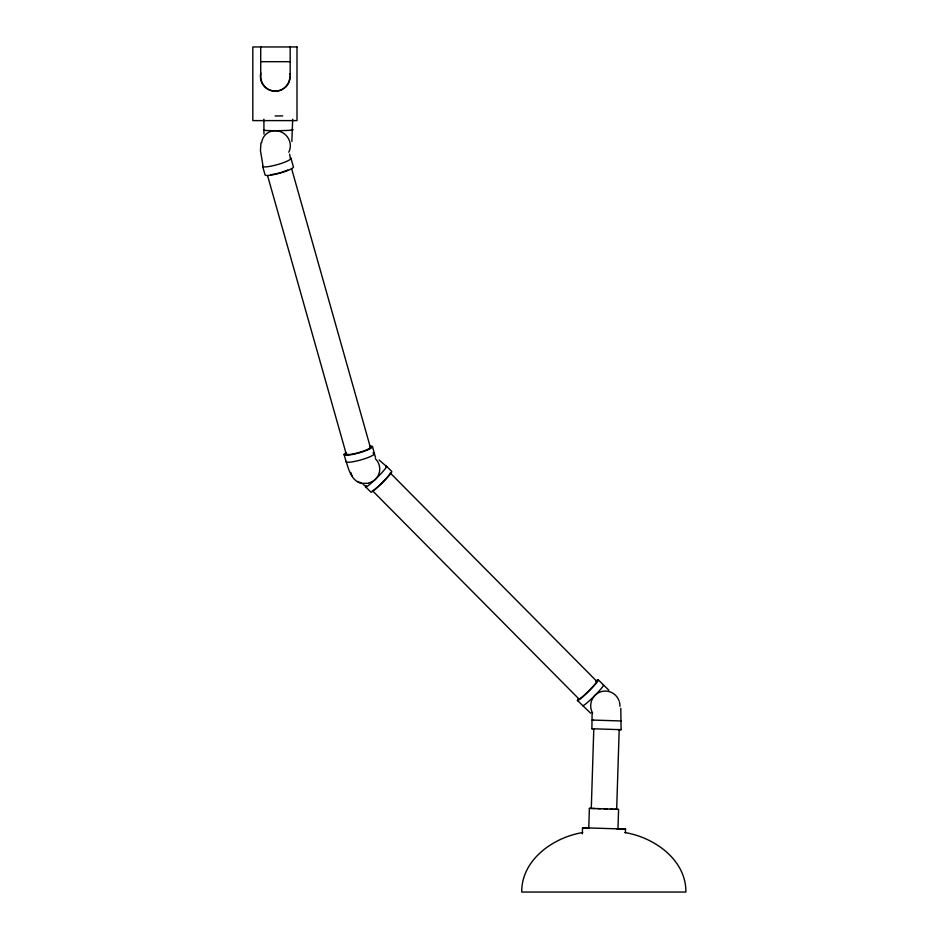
<?xml version="1.0" encoding="UTF-8"?>
<svg xmlns="http://www.w3.org/2000/svg" width="939" height="939" viewBox="0 0 939 939"><rect width="100%" height="100%" fill="white"/><g stroke="black" fill="none" stroke-linecap="round" stroke-linejoin="round"><path stroke-width="1.41" d="M618.167 729.626L621.09 729.685L620.796 708.229M263.941 134.042L263.906 119.265M582.344 833.879L582.544 827.752L625.527 829.102L625.409 832.776M588.765 828.104L589.387 808.385L595.009 808.538M592.885 728.817L591.887 728.746L592.133 712.689M591.288 808.456L593.8 728.805M614.975 809.172L616.677 809.254L619.188 729.603M617.968 829.043L618.578 809.324L592.309 808.456M291.853 141.46L292.675 119.265M260.972 142.857L260.432 150.486L262.955 165.569A14.731 2.383 -15.8 0 0 277.404 164.607A14.731 2.383 -15.8 0 0 290.351 157.846M582.708 832.553C553.423 837.295 521.368 859.819 521.732 892.05L685.881 892.05C686.233 859.819 654.19 837.295 624.893 832.553M260.713 61.681L290.174 61.681M625.527 829.102L616.935 828.902M368.299 483.339L360.729 483.303C351.256 480.228 348.792 469.735 346.092 461.366A14.731 2.383 -15.8 0 0 363.147 459.241A14.731 2.383 -15.8 0 0 372.947 453.021M591.887 728.746L621.09 729.685M597.638 808.608L600.702 808.702M603.988 808.808L607.275 808.913M610.338 809.007L612.967 809.101M588.776 828.01L582.544 827.752M621.36 720.976L592.169 720.049L593.155 720.107M589.387 808.385L590.385 808.456M379.11 459.993L386.645 466.566M590.596 713.159L577.555 700.576M608.801 690.165L598.213 679.754M363.006 484.078L365.705 486.684M386.504 466.214L391.669 471.413A14.731 1.362 -44.8 0 1 383.265 481.836A14.731 1.362 -44.8 0 1 371.011 492.247L365.846 487.048M596.805 681.327L390.26 472.998A12.547 1.162 -44.8 0 1 382.161 482.658A12.547 1.162 -44.8 0 1 372.431 490.674L578.976 699.003M374.426 453.866L375.483 457.399M290.984 158.304L293.402 166.837A14.731 2.383 -15.8 0 1 279.822 173.152A14.731 2.383 -15.8 0 1 265.044 174.842L262.627 166.297M372.466 446.624L374.438 453.619M291.689 168.938L370.353 447.304M267.545 175.558L346.221 453.936M344.108 454.617L346.092 461.612M290.656 159.031L289.564 154.125M290.174 46.95L290.174 74.439M260.713 46.95L260.713 72.103M596.288 681.421A12.547 1.162 -44.8 0 1 588.706 690.987A12.547 1.162 -44.8 0 1 579.07 698.487M369.943 446.87A12.524 2.031 -15.8 0 1 358.287 452.727A12.524 2.031 -15.8 0 1 346.632 453.279M287.757 169.982A12.524 2.031 -15.8 0 1 285.256 171.004M284.329 171.344A12.524 2.031 -15.8 0 1 282.346 172.013M281.324 172.342A12.524 2.031 -15.8 0 1 279.223 172.952M278.167 173.222A12.524 2.031 -15.8 0 1 270.69 174.677M261.652 142.575A14.731 14.026 43.4 0 1 280.186 131.542A14.731 14.026 43.4 0 1 288.754 152.224M292.44 129.605A14.731 0.704 -0.6 0 1 279.071 130.662A14.731 0.704 -0.6 0 1 264.012 129.958M282.698 115.873A14.731 0.704 -0.6 0 1 275.092 115.967M592.65 713.159A14.731 14.601 -90 0 1 599.141 692.43A14.731 14.601 -90 0 1 619.036 700.787M619.411 701.973A14.731 14.601 -90 0 1 619.904 706.257M289.858 76.411A14.731 14.731 0 0 1 283.555 88.501M282.498 89.17A14.731 14.731 0 0 1 260.901 72.596M289.951 73.876A14.731 14.731 0 0 1 275.444 91.142A14.731 14.731 0 0 1 260.936 73.876M370.271 446.002A14.731 2.383 -15.8 0 1 358.886 452.927A14.731 2.383 -15.8 0 1 345.705 452.927M385.659 466.566A14.731 1.362 -44.8 0 1 376.739 477.986A14.731 1.362 -44.8 0 1 366.269 485.651M375.33 458.666A14.731 14.461 16.8 0 1 368.745 482.963M361.374 482.892A14.731 14.461 16.8 0 1 357.806 481.449M352.371 476.143A14.731 14.461 16.8 0 1 350.799 472.411M603.378 684.954A14.731 1.362 -44.8 0 1 594.974 695.376A14.731 1.362 -44.8 0 1 582.72 705.788M595.866 681.139A14.731 1.362 -44.8 0 1 589.809 690.165A14.731 1.362 -44.8 0 1 577.978 699.191M297.006 46.95L252.814 46.95L252.814 120.603L297.006 120.603L297.006 46.95"/></g></svg>
